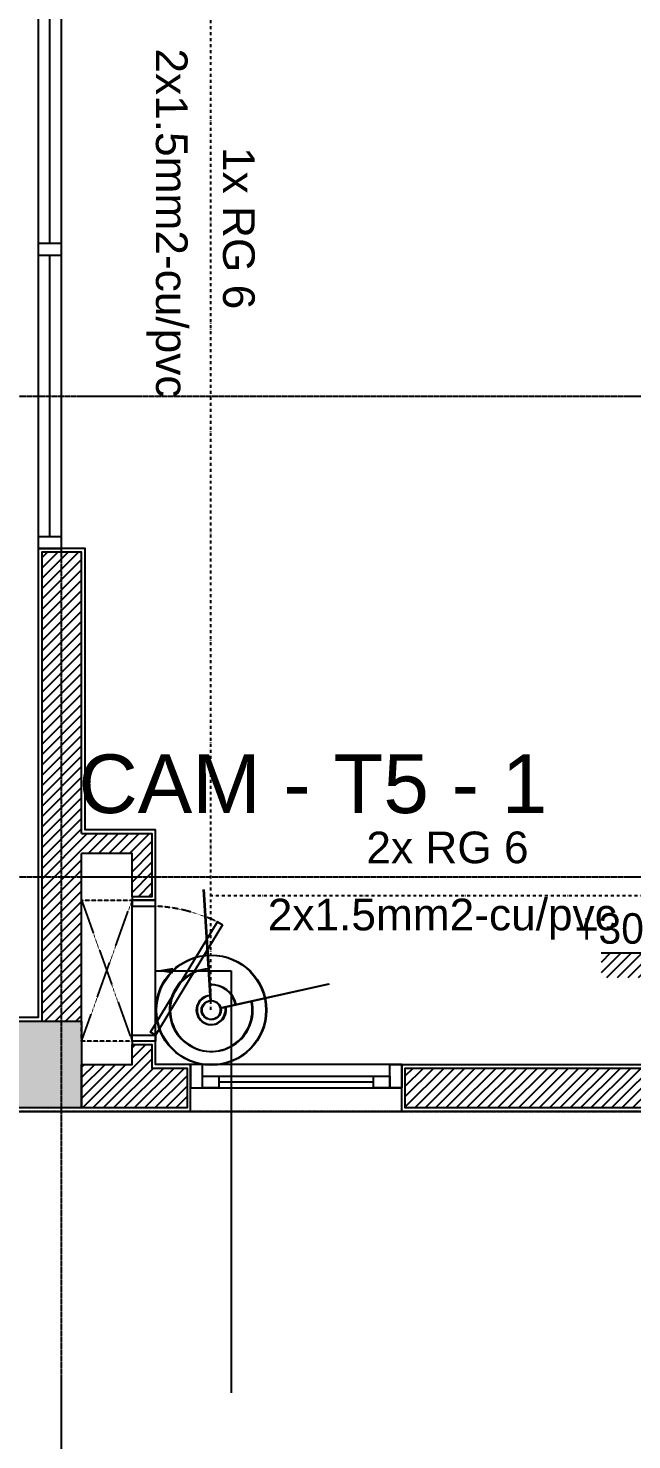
# Model space of a CAD drawing. Header units: inches. Extents: x 1721084 to 1854744, y 225101 to 488646.
# Drawn here: x 1779345 to 1781919, y 236226 to 242245 of the extents above; entities that cross this region are included whole.
import ezdxf
from ezdxf.enums import TextEntityAlignment as Align

# ---------------------------------------------------------------- set-up
doc = ezdxf.new("R2010")
doc.units = ezdxf.units.IN
doc.header["$MEASUREMENT"] = 0
for name, pattern in [('DASHDOT', [25.4, 12.7, -6.35, 0, -6.35]), ('X-PL-T5$0$X-GRID-TYPICAL$0$CENTER2', [1.125, 0.75, -0.125, 0.125, -0.125]), ('X-PL-T5$0$X-PL-T5$0$DASHEDX2', [1.5, 1, -0.5]), ('X-PL-T5$0$X-PL-T5$0$HIDDEN2', [0.1875, 0.125, -0.0625])]:
    doc.linetypes.add(name, pattern=pattern)
for name, color, linetype in [('A-ANNO-DIM 100', 252, 'Continuous'), ('CAMERA', 2, 'Continuous'), ('DUCT', 11, 'Continuous'), ('TexPCC', 142, 'Continuous'), ('X-PL-T5$0$A-XREF', 250, 'Continuous'), ('X-PL-T5$0$X-GRID-TYPICAL$0$A-GRID', 250, 'X-PL-T5$0$X-GRID-TYPICAL$0$CENTER2'), ('X-PL-T5$0$X-PL-T5$0$A-ANNO-COTE', 250, 'Continuous'), ('X-PL-T5$0$X-PL-T5$0$A-FLOR-ABOV', 250, 'X-PL-T5$0$X-PL-T5$0$HIDDEN2'), ('X-PL-T5$0$X-PL-T5$0$A-FLOR-DOOR', 250, 'Continuous'), ('X-PL-T5$0$X-PL-T5$0$A-FLOR-PATT', 250, 'Continuous'), ('X-PL-T5$0$X-PL-T5$0$A-FLOR-WALL', 250, 'Continuous'), ('X-PL-T5$0$X-PL-T5$0$A-FLOR-WALL-FNSH', 250, 'Continuous'), ('X-PL-T5$0$X-PL-T5$0$A-FLOR-WALL-PART', 250, 'Continuous'), ('X-PL-T5$0$X-PL-T5$0$A-FLOR-WDW', 250, 'Continuous'), ('X-PL-T5$0$X-PL-T5$0$A-XREF', 250, 'Continuous'), ('X-PL-T5$0$X-PL-T5$0$B- Ranh Lo Gioi', 250, 'X-PL-T5$0$X-PL-T5$0$DASHEDX2'), ('X-PL-T5$0$XREF1$0$A-FLOR-COLS-CONC', 6, 'Continuous'), ('X-PL-T5$0$XREF1$0$A-FLOR-PATT', 250, 'Continuous')]:
    doc.layers.add(name, color=color, linetype=linetype)
doc.styles.add('ARIAL', font='arial.ttf')
doc.styles.add('HDUNGARC', font='vn_vni.shx')
doc.styles.add('X-PL-T5$0$HDUNGARC', font='vn_vni.shx')
doc.styles.add('X-PL-T5$0$X-PL-T5$0$ARIAL', font='arial.ttf')
doc.styles.add('X-PL-T5$0$X-PL-T5$0$HDUNGARC', font='vn_vni.shx')
doc.dimstyles.new('X-PL-T5$0$DIM-75', dxfattribs={"dimscale": 75, "dimtxt": 2, "dimasz": 1, "dimexe": 1, "dimexo": 1, "dimgap": 0.5, "dimtad": 1, "dimdec": 0, "dimzin": 0, "dimdsep": 46, "dimtxsty": 'X-PL-T5$0$HDUNGARC', "dimblk": 'X-PL-T5$0$_ArchTick', "dimcen": 2, "dimdle": 1, "dimclrd": 256, "dimclre": 9, "dimclrt": 3, "dimadec": 0, "dimazin": 0, "dimtfac": 1, "dimtdec": 0, "dimtix": 1, "dimtmove": 2, "dimatfit": 2, "dimfxl": 1, "dimtolj": 1, "dimtzin": 0, "dimarcsym": 2})

# ---------------------------------------------------------------- blocks, each defined once
blk = doc.blocks.new('X-PL-T5$0$X-GRID-TYPICAL')
at = {"layer": 'X-PL-T5$0$X-GRID-TYPICAL$0$A-GRID', "ltscale": 8}
for p, q in [((8700, -3650), (8700, 14420)), ((-3600, 2050), (15600, 2050)), ((-3600, 0), (15600, 0)), ((-3600, -1000), (30944.3, -1000))]:
    blk.add_line(p, q, dxfattribs=at)
blk = doc.blocks.new('X-PL-T5$0$X-PL-T5$0$gen dien')
for p, q in [((-100, 0), (-100, 600)), ((0, 600), (-100, 600)), ((-100, 600), (-100, 575)), ((-100, 575), (0, 575)), ((0, 0), (0, 600)), ((0, 575), (0, 600)), ((-100, 0), (-100, 25)), ((-100, 25), (0, 25)), ((0, 0), (-100, 0)), ((0, 25), (0, 0))]:
    blk.add_line(p, q)
blk.add_lwpolyline([(286, 494.8), (0, 25), (-21.4, 38), (264.6, 507.8), (286, 494.8)])
at = {"color": 8, "linetype": 'X-PL-T5$0$X-PL-T5$0$DASHEDX2'}
blk.add_arc((-36.1, -121.9), 697.9, 64.47136, 87.03363, dxfattribs=at)
at = {"layer": 'X-PL-T5$0$X-PL-T5$0$A-FLOR-ABOV', "linetype": 'X-PL-T5$0$X-PL-T5$0$DASHEDX2'}
for p, q in [((-315, 600), (-100, 0)), ((-315, 0), (-100, 600)), ((-315, 600), (-100, 600)), ((-315, 0), (-315, 600)), ((-100, 0), (-315, 0))]:
    blk.add_line(p, q, dxfattribs=at)
blk = doc.blocks.new('*U507')
at = {"color": 0, "ltscale": 40}
for p, q in [((-600, 100), (300, 100)), ((300, 0), (-600, 0))]:
    blk.add_line(p, q, dxfattribs=at)
at = {"ltscale": 40}
for p, q in [((180, 75), (-480, 75)), ((-480, 50), (180, 50))]:
    blk.add_line(p, q, dxfattribs=at)
at = {"color": 0, "lineweight": -2}
for points in [[(-600, 100), (-550, 100), (-550, 0), (-600, 0)], [(300, 100), (250, 100), (250, 0), (300, 0)]]:
    blk.add_lwpolyline(points, close=True, dxfattribs=at)
at = {"ltscale": 40}
for points in [[(-550, 50), (-480, 50), (-480, 100), (-550, 100)], [(180, 50), (250, 50), (250, 100), (180, 100)]]:
    blk.add_lwpolyline(points, close=True, dxfattribs=at)
blk = doc.blocks.new('*U499')
h = blk.add_hatch()
h.set_pattern_fill('ANSI31', color=8, scale=0.3, angle=90, style=0)
h.set_pattern_definition([(135, (-7.9999, -2.7017), (-0.67352, -0.67352), [])])
h.paths.add_polyline_path([(9, 3), (9, -0.2), (2.7, -0.2), (2.7, -2.7), (-6.98, -2.7), (-6.98, 0), (0, 0), (0, 3)])
blk.add_lwpolyline([(9, 3), (0, 3), (0, 0), (-6.98, 0)])
at = {"style": 'X-PL-T5$0$X-PL-T5$0$ARIAL', "width": 0.8}
blk.add_attdef('SETDOWN', (0.5, 0.5), '', height=2.5, dxfattribs=at)
blk = doc.blocks.new('X-PL-T5$0$XREF1')
at = {"layer": 'X-PL-T5$0$XREF1$0$A-FLOR-PATT'}
h = blk.add_hatch(dxfattribs=at)
h.set_pattern_fill('!BTCT', color=250, scale=20, pattern_type=2)
h.set_pattern_definition([(50, (0, 0), (143.45204, -12.55043), [15, -165]), (355, (0, 0), (-27.7503, 150.4384), [12, -132]), (100.4514, (11.95, -1.05), (115.7019, 137.8879), [12.74804, -140.2284]), (46.1842, (0, 40), (213.4482, -33.1038), [22.5, -247.5]), (96.6356, (17.79, 37.24), (186.9325, 194.8236), [19.122, -210.3426]), (351.1842, (0, 40), (186.9324, 194.8237), [18, -198]), (21, (20, 30), (119.3814, -80.5238), [15, -165]), (326, (20, 30), (48.6631, 145.03), [12, -132]), (71.4514, (29.95, 23.29), (168.0445, 64.5061), [12.74804, -140.2284]), (37.5, (0, 0), (2.43197, 66.57877), [0, -130.4, 0, -134, 0, -132.5]), (7.5, (0, 0), (52.6139, 78.88234), [0, -76.4, 0, -127.4, 0, -50.5]), (327.5, (-44.6, 0), (106.76449, -4.51097), [0, -50, 0, -156, 0, -207]), (317.5, (-64.6, 0), (116.63723, 20.021), [0, -65, 0, -103.6, 0, -147]), (45, (0, 0), (-60.10408, 60.10408), []), (45, (0, 24.5), (-60.10408, 60.10408), [])])
h.paths.add_polyline_path([(20685, 3915), (20685, 4285), (20415, 4285), (20415, 3915)])
h.paths.add_polyline_path([(19915, 685), (19915, 374.6), (20685, 374.6), (20685, 685)])
h.paths.add_polyline_path([(15485, -985), (15485, -715), (14815, -715), (14815, -985)])
h.paths.add_polyline_path([(15385, 4285), (15015, 4285), (15015, 3915), (15385, 3915)])
h.paths.add_polyline_path([(8785, 5465), (8785, 5935), (8315, 5935), (8315, 5465)])
h.paths.add_polyline_path([(300, 385), (15, 385), (15, 15), (300, 15)])
h.paths.add_polyline_path([(4265, -985), (4735, -985), (4735, -715), (4265, -715)])
h.paths.add_polyline_path([(8515, -985), (8785, -985), (8785, -615), (8515, -615)])
h.paths.add_polyline_path([(15, 5465), (485, 5465), (485, 5935), (15, 5935)])
h.paths.add_polyline_path([(285, 11335), (15, 11335), (15, 10965), (285, 10965)])
h.paths.add_polyline_path([(8785, 11336.6), (8515, 11352.5), (8515, 10965), (8785, 10965)])
h.paths.add_polyline_path([(4735, 11575.6), (4265, 11603.3), (4265, 11315), (4735, 11315)])
h.paths.add_polyline_path([(20685, 10634.3), (20415, 10650.2), (20415, 10215), (20685, 10215)])
h.paths.add_polyline_path([(15485, 10941.1), (15015, 10968.9), (15015, 10665), (15485, 10665)])
h.paths.add_polyline_path([(25585, 10345.1), (25415, 10355.1), (25415, 10060.1), (25585, 10060.1)])
at = {"layer": 'X-PL-T5$0$XREF1$0$A-FLOR-COLS-CONC'}
blk.add_lwpolyline([(8515, -615), (8785, -615), (8785, -985), (8515, -985)], close=True, dxfattribs=at)
blk = doc.blocks.new('*U518')
for points in [[(0, 0), (50, 0), (50, 100), (0, 100)], [(0, 0), (1300, 0), (1300, 100), (0, 100)], [(1250, 0), (1300, 0), (1300, 100), (1250, 100)]]:
    blk.add_lwpolyline(points, close=True)
at = {"color": 8}
blk.add_lwpolyline([(50, 50), (1250, 50)], dxfattribs=at)
blk = doc.blocks.new('X-PL-T5$0$X-PL-T5')
at = {"layer": 'X-PL-T5$0$X-PL-T5$0$A-FLOR-PATT'}
h = blk.add_hatch(dxfattribs=at)
h.set_pattern_fill('ANSI31', color=250, scale=250)
h.paths.add_polyline_path([(8785, 1385), (8615, 1385), (8615, -615), (8785, -615), (8785, 100), (9000, 100), (9000, -85), (9085, -85), (9085, 185), (8785, 185)])
h = blk.add_hatch(dxfattribs=at)
h.set_pattern_fill('ANSI31', color=250, scale=250)
h.set_pattern_definition([(45, (2.39, -3e-11), (-22.09709, 22.09709), [])])
h.paths.add_polyline_path([(13200, 15), (13115, 15), (13115, -285), (13415, -285), (13415, -915), (11285, -915), (11285, -665), (11215, -665), (11215, -815), (10165, -815), (10165, -985), (13585, -985), (13585, 15), (13415, 15), (13415, -200.2), (13417.2, -200), (13200, -200)])
h = blk.add_hatch(dxfattribs=at)
h.set_pattern_fill('ANSI31', color=250, scale=250)
h.paths.add_polyline_path([(9235, -815), (9085, -815), (9085, -715), (9000, -715), (9000, -800), (8785, -800), (8785, -985), (9235, -985)])
at = {"layer": 'X-PL-T5$0$X-PL-T5$0$A-FLOR-WALL'}
for points in [[(8785, 185), (8785, 1385), (8615, 1385), (8615, -615), (8785, -615)], [(8785, 185), (9085, 185), (9085, -85), (9000, -85), (9000, 100), (8785, 100)], [(8785, -615), (8785, 100)], [(13200, 15), (13200, -200), (13415, -200), (13415, 15), (13585, 15), (13585, -985), (10165, -985), (10165, -815), (11215, -815), (11215, -665), (11285, -665), (11285, -915), (13415, -915), (13415, -285), (13115, -285), (13115, 15)], [(8785, -985), (8785, -800), (9000, -800), (9000, -715), (9085, -715), (9085, -815), (9235, -815), (9235, -985), (8785, -985)]]:
    blk.add_lwpolyline(points, dxfattribs=at)
at = {"layer": 'X-PL-T5$0$X-PL-T5$0$A-FLOR-WALL-FNSH'}
for points in [[(9000, -85), (9000, -100), (9100, -100), (9100, 200), (8800, 200), (8800, 1400), (8600, 1400), (8600, -600), (8200, -600), (8200, -800), (7900, -800), (7900, -1000), (9250, -1000), (9250, -800), (9100, -800), (9100, -700), (9000, -700), (9000, -715)], [(10150, -1000), (10150, -800), (11200, -800), (11200, -650), (11300, -650), (11300, -900), (13400, -900), (13400, -300), (13100, -300), (13100, 0)], [(13600, 0), (13600, -1000), (10150, -1000)]]:
    blk.add_lwpolyline(points, dxfattribs=at)
at = {"layer": 'X-PL-T5$0$X-PL-T5$0$A-FLOR-WALL-PART'}
blk.add_lwpolyline([(9250, -1000), (10150, -1000)], dxfattribs=at)
at = {"layer": 'X-PL-T5$0$X-PL-T5$0$B- Ranh Lo Gioi', "color": 4, "linetype": 'X-PL-T5$0$X-PL-T5$0$DASHEDX2', "ltscale": 5}
blk.add_line((-187.5, -998.5), (19507.1, -998.5), dxfattribs=at)
blk.add_blockref('X-PL-T5$0$X-GRID-TYPICAL', (0, 0))
at = {"layer": 'X-PL-T5$0$X-PL-T5$0$A-ANNO-COTE'}
ref = blk.add_blockref('*U499', (11300, -423.9), dxfattribs=dict(at, xscale=-33.33333333333334, yscale=33.33333333333334, zscale=33.33333333333334))
ref.add_attrib('SETDOWN', '+30', dxfattribs={"layer": '0', "height": 130, "style": 'X-PL-T5$0$X-PL-T5$0$HDUNGARC'}).set_placement((10887.8, -323.9), align=Align.BOTTOM_LEFT)
at = {"layer": 'X-PL-T5$0$X-PL-T5$0$A-FLOR-DOOR', "rotation": 90}
for p in [(8700, 2650), (8700, 1400)]:
    blk.add_blockref('*U518', p, dxfattribs=at)
at = {"layer": 'X-PL-T5$0$X-PL-T5$0$A-FLOR-DOOR'}
blk.add_blockref('X-PL-T5$0$X-PL-T5$0$gen dien', (9100, -700), dxfattribs=at)
at = {"layer": 'X-PL-T5$0$X-PL-T5$0$A-FLOR-WDW', "xscale": -1, "rotation": 180}
blk.add_blockref('*U507', (9850, -800), dxfattribs=at)
at = {"layer": 'X-PL-T5$0$X-PL-T5$0$A-XREF'}
blk.add_blockref('X-PL-T5$0$XREF1', (0, 0), dxfattribs=at)
blk = doc.blocks.new('X-PL-T5$0$_ArchTick')
at = {"color": 0, "linetype": 'ByBlock', "const_width": 0.15}
blk.add_lwpolyline([(-0.5, -0.482), (0.5, 0.518)], dxfattribs=at)
blk = doc.blocks.new('C3')
at = {"layer": 'CAMERA', "color": 142}
for p, q in [((229716, 35031), (229174, 34396)), ((229807, 35031), (230349, 34396))]:
    blk.add_line(p, q, dxfattribs=at)
at = {"layer": 'CAMERA'}
blk.add_circle((229762, 35085), 412, dxfattribs=at)
at = {"layer": 'CAMERA', "color": 142}
blk.add_circle((229762, 35085), 70.8, dxfattribs=at)
at = {"layer": 'CAMERA', "color": 252}
for radius, start, end in [(310, 310.4857, 229.5143), (109, 310.4857, 229.5143), (190, 229.5143, 310.4857)]:
    blk.add_arc((229762, 35085), radius, start, end, dxfattribs=at)
blk = doc.blocks.new('X-PL-T5')
at = {"layer": 'X-PL-T5$0$A-XREF'}
blk.add_blockref('X-PL-T5$0$X-PL-T5', (0, 0), dxfattribs=at)
blk.add_leader([(9100, -400), (9423, -400), (9423, -2200)], dimstyle='X-PL-T5$0$DIM-75', override={"dimgap": 0.5, "dimtad": 0}, dxfattribs=at)

msp = doc.modelspace()

# ---------------------------------------------------------------- block references
msp.add_blockref('X-PL-T5', (1770787.6, 238626.4))

# ---------------------------------------------------------------- next in the draw order: linework, layer by layer
at = {"layer": 'DUCT', "linetype": 'DASHDOT'}
for p, q in [((1780123.9, 238058.9), (1780123.9, 243497.6)), ((1784034.4, 238545.7), (1780123.9, 238545.7))]:
    msp.add_line(p, q, dxfattribs=at)

# ---------------------------------------------------------------- next in the draw order: block references
at = {"layer": 'CAMERA', "xscale": 0.568682713046049, "yscale": 0.568682713046049, "zscale": 0.568682713046049, "rotation": 143.0338112543751}
for p in [(1896519.4, 175427.6), (1896522.4, 175427.4)]:
    msp.add_blockref('C3', p, dxfattribs=at)

# ---------------------------------------------------------------- next in the draw order: texts
at = {"layer": 'A-ANNO-DIM 100', "color": 3, "char_height": 135, "attachment_point": 7, "style": 'HDUNGARC'}
for s, insert, rotation in [('\\A1;{\\fArial|b0|i0|c0|p34;2x1.5mm2-cu/pvc}', (1779848.5, 242158.5), 270.03082), ('\\A1;{\\fArial|b0|i0|c0|p34;1x RG 6}', (1780173.5, 241738.1), 270.03082), ('\\A1;{\\fArial|b0|i0|c0|p34;2x RG 6}', (1780786.9, 238682.3), 0.03082), ('\\A1;{\\fArial|b0|i0|c0|p34;2x1.5mm2-cu/pvc}', (1780366.5, 238357.3), 0.03082)]:
    msp.add_mtext(s, dxfattribs=dict(at, insert=insert, rotation=rotation))
at = {"layer": 'TexPCC', "color": 7, "style": 'ARIAL'}
msp.add_text('CAM - T5 - 1', height=250, dxfattribs=at).set_placement((1779559.7, 238898.3))

doc.saveas('drawing.dxf')
